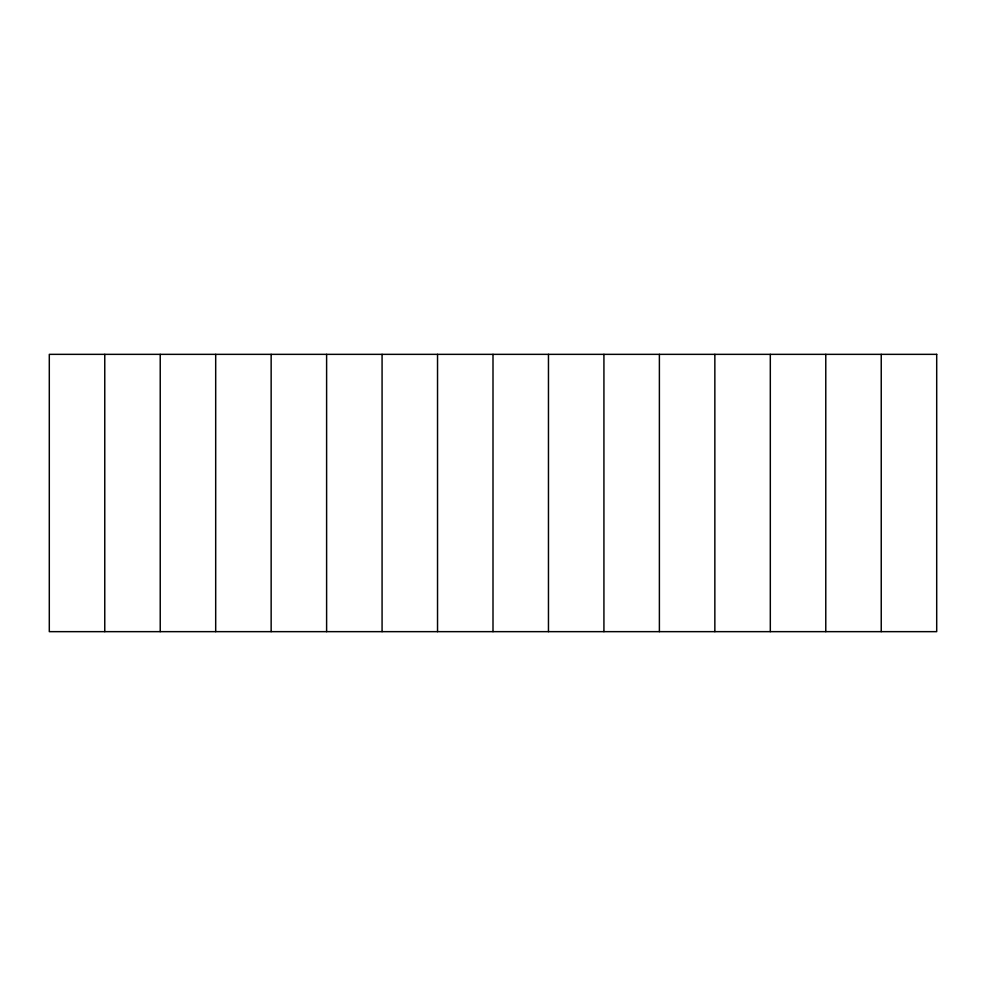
<?xml version="1.0" encoding="UTF-8"?>
<svg xmlns="http://www.w3.org/2000/svg" width="986" height="986" viewBox="0 0 986 986"><rect width="100%" height="100%" fill="white"/><g stroke="black" fill="none" stroke-linecap="round" stroke-linejoin="round"><path stroke-width="1.48" d="M881.237 354.344L881.237 631.656M825.775 354.344L825.775 631.656M770.312 354.344L770.312 631.656M714.85 354.344L714.85 631.656M659.387 354.344L659.387 631.656M603.925 354.344L603.925 631.656M548.462 354.344L548.462 631.656M493 354.344L493 631.656M437.537 354.344L437.537 631.656M382.075 354.344L382.075 631.656M326.612 354.344L326.612 631.656M271.15 354.344L271.15 631.656M215.688 354.344L215.688 631.656M160.225 354.344L160.225 631.656M104.762 354.344L104.762 631.656M936.7 354.344L49.3 354.344L49.3 631.656L936.7 631.656L936.7 354.344"/></g></svg>
